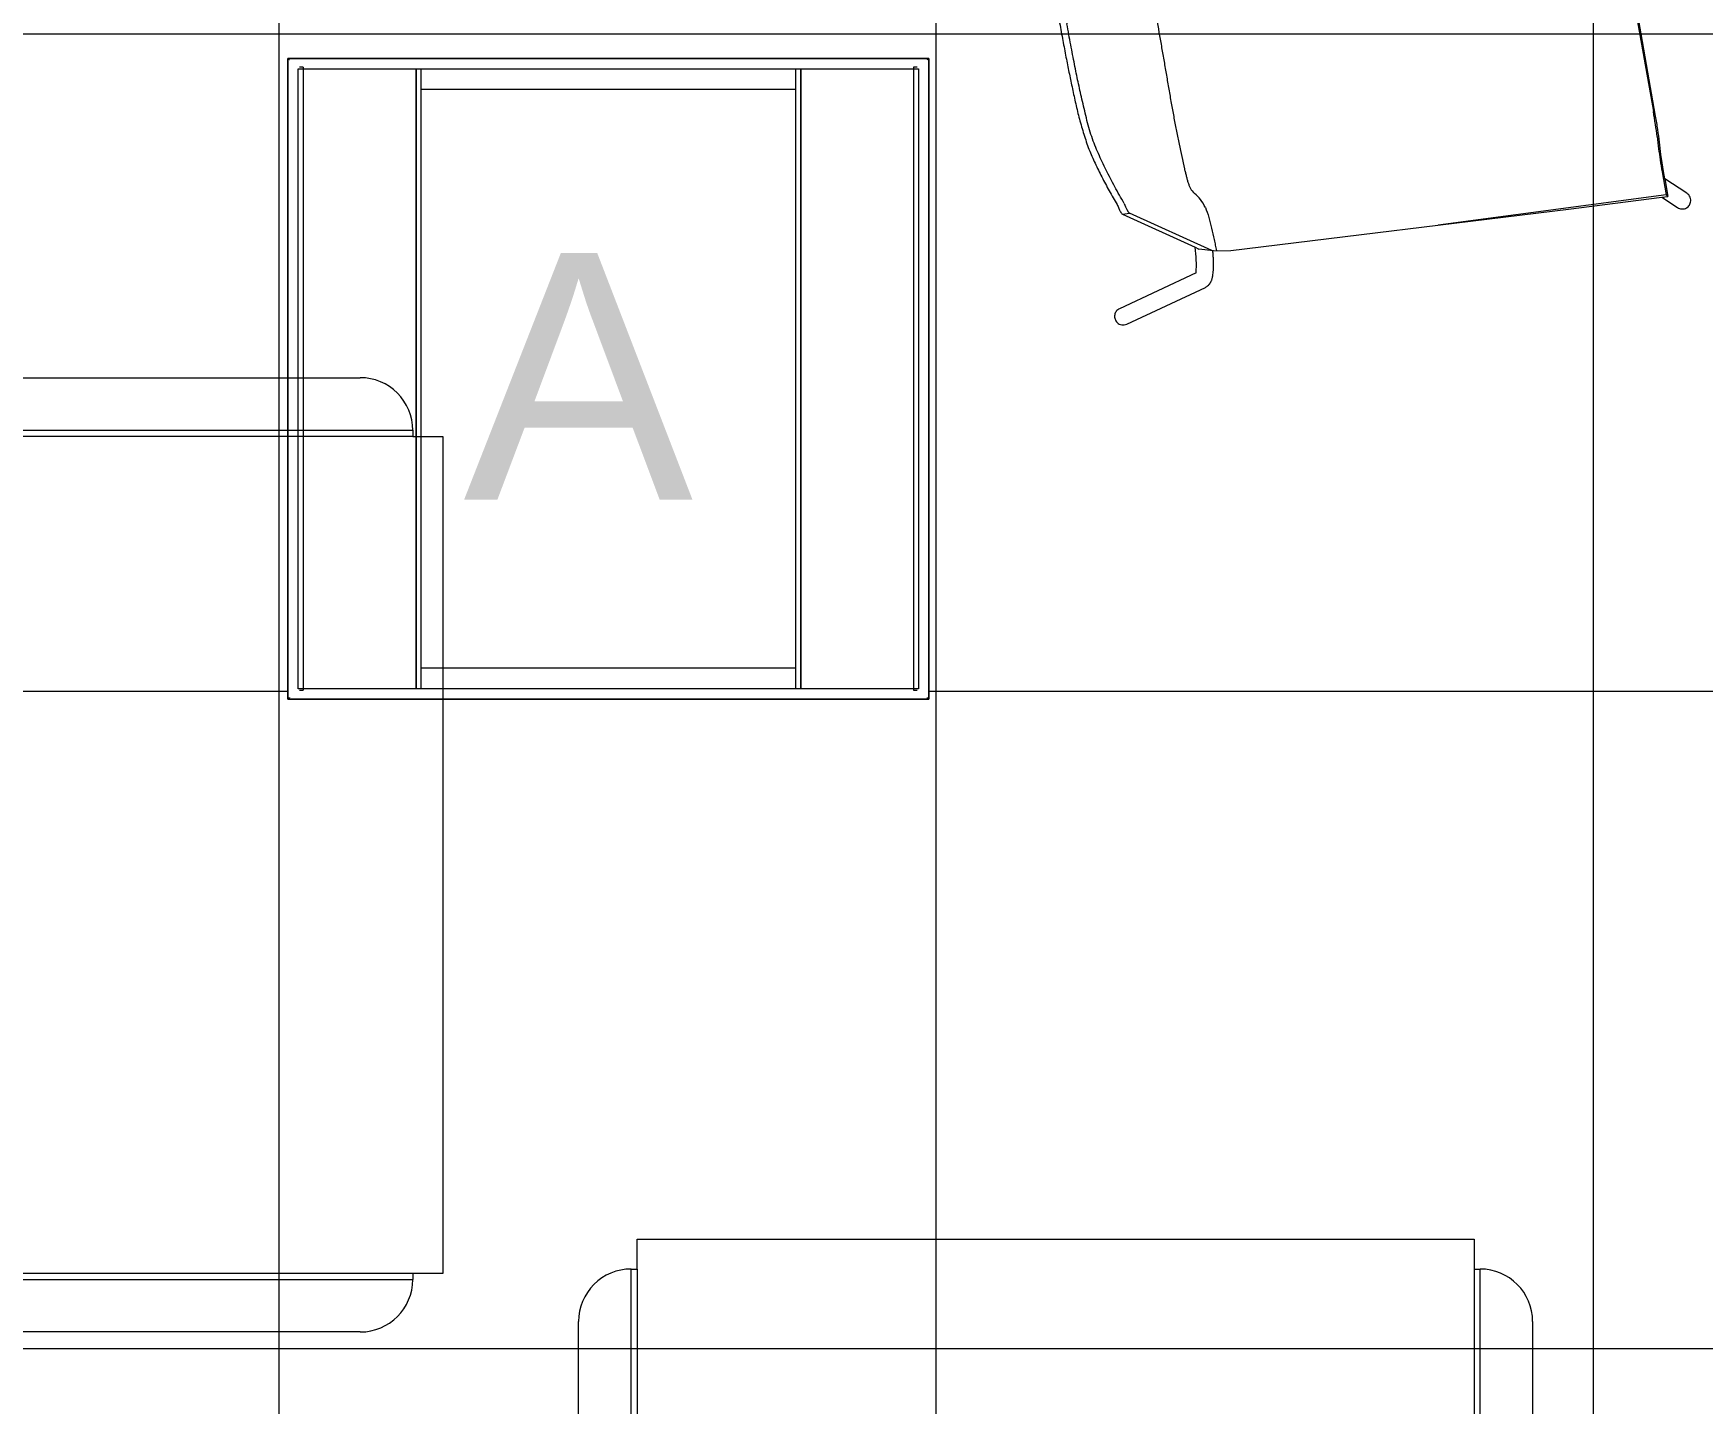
# Model space of a CAD drawing. Header units: inches. Extents: x -1206 to 1060, y -822 to 854.
# Drawn here: x -756.8 to -695.9, y -720.2 to -670.2 of the extents above; entities that cross this region are included whole.
import ezdxf

# ---------------------------------------------------------------- set-up
doc = ezdxf.new("R2010")
doc.units = ezdxf.units.IN
doc.header["$MEASUREMENT"] = 0
for name, color, linetype, lineweight in [('X1$0$A-CLNG', 13, 'Continuous', 13), ('X1$0$A-CLNG-PATT', 13, 'Continuous', 13), ('X1$0$E-LITE-EQPM', 33, 'Continuous', 9), ('X1$0$E-LITE-EQPM-IDEN', 33, 'Continuous', 9), ('X1$0$I-FURN', 30, 'Continuous', 9)]:
    doc.layers.add(name, color=color, linetype=linetype, lineweight=lineweight)
doc.styles.add('X1$0$Arial', font='arial.ttf', dxfattribs={"height": 8.999999999999991})

# ---------------------------------------------------------------- blocks, each defined once
blk = doc.blocks.new('X1$0$Bernhardt_Design-Chair-Lounge-Atlantic - 6262-4902859-FIRST FLOOR RCP')
at = {"layer": 'X1$0$I-FURN'}
for p, q in [((-15.280805255043, 15.1860070977107), (15.28080525504448, 15.1860070977107)), ((-15.28080525504299, 14.09186427861867), (-15.280805255043, 15.1860070977107)), ((15.28080525504447, 15.1860070977107), (15.28080525504447, 14.09186427861867)), ((-15.50580817559434, 14.09186427861867), (-15.28080525504299, 14.09186427861867)), ((-15.50580817559534, -13.18600709770945), (-15.50580817559534, 14.09186427861875)), ((-15.28080525504299, 14.09186427861867), (-15.28080525504295, -12.98601768717453)), ((15.28080525504447, 14.09186427861867), (15.50580817559589, 14.09186427861867)), ((15.28080525504447, 14.09186427861867), (15.28080525504443, -12.98601768717453)), ((15.50580817559682, -13.18600709770945), (15.50580817559682, 14.09186427861875)), ((-17.42135212556916, -13.18600709770945), (-17.4213521255692, 12.17632032864503)), ((17.42135212556948, 12.17632032864502), (17.42135212556952, -13.18600709770936)), ((-15.28080525504296, -7.547418601862899), (6.368239269249897e-13, -7.547418601862849)), ((-15.15215600265361, -12.83909348717498), (-15.15215600265362, -7.547418601862899)), ((15.28080525504444, -7.547418601862899), (8.419931418757186e-13, -7.547418601862849)), ((15.15215600265509, -12.83909348717498), (15.1521560026551, -7.547418601862899)), ((-15.42135212556901, -13.27046314773571), (-14.98418781620218, -13.2704631477357)), ((5.861977513853915e-13, -12.83909348717493), (-15.15215600265361, -12.83909348717498)), ((-15.15215600265359, -13.08603713682317), (5.861977570020826e-13, -13.08603713682312)), ((8.934519846837857e-13, -12.83909348717493), (15.15215600265509, -12.83909348717498)), ((15.15215600265507, -13.08603713682317), (8.926193117986258e-13, -13.08603713682312)), ((15.42135212557049, -13.27046314773571), (14.98418781620366, -13.2704631477357)), ((6.356191615264634e-13, -13.8157629477809), (-12.92203616594135, -13.81576294778094)), ((8.440305745427137e-13, -13.8157629477809), (12.92203616594283, -13.81576294778094)), ((15.42135212556953, -15.18600709770935), (-15.42135212556916, -15.18600709770945))]:
    blk.add_line(p, q, dxfattribs=at)
for centre, radius, start, end in [((-15.50580817559434, 12.17632032864503), 1.91554394997371, 90.00000000000061, 180.0000000000011), ((15.50580817559588, 12.17632032864503), 1.915543949973713, 9.73249732527836e-13, 90.00000000000094), ((-15.42135212556916, -13.18600709770944), 2.000000000000006, 180.0000000000005, 270.0000000000002), ((-15.42135212556901, -13.18600709770945), 0.08445605002627765, 179.999999998713, 269.9999999999779), ((15.42135212556952, -13.18600709770935), 2.000000000000003, 270.0000000000001, 1.272221872585407e-13), ((15.42135212557049, -13.18600709770945), 0.08445605002627765, 269.9999999999984, 0)]:
    blk.add_arc(centre, radius, start, end, dxfattribs=at)
for points, knots in [([(-15.15215600265361, -12.83909348717494), (-15.16338046811462, -12.8423083131977), (-15.18021564875625, -12.84907155110299), (-15.20151860551932, -12.86199341072145), (-15.21412920274514, -12.87150705681108), (-15.2236660713777, -12.87984862251579), (-15.23279482482071, -12.88870390173101), (-15.24125189485439, -12.89819613233263), (-15.24892885941723, -12.90819631929746), (-15.25605349870087, -12.91854006090219), (-15.263865360436, -12.93195083852548), (-15.27132763941054, -12.94856119872811), (-15.27856076578148, -12.9710469648429), (-15.28225765995434, -12.99901271436917), (-15.27856076583016, -13.02491905794739), (-15.27132763932294, -13.04333258992826), (-15.26386536077186, -13.05577581678531), (-15.25605349771044, -13.0648105945332), (-15.24892886113285, -13.07113367024315), (-15.24125188555115, -13.07687158871629), (-15.2306806324636, -13.08279792045753), (-15.21898953127061, -13.08701830251877), (-15.20908507464302, -13.08934589999056), (-15.19885567261639, -13.09090668511643), (-15.18021569623689, -13.09176070624755), (-15.16338046811461, -13.08925196284594), (-15.15215600265359, -13.08603713682318)], [0, 0, 0, 0, 0.08333333333333333, 0.125, 0.1666666666666667, 0.1875, 0.2083333333333333, 0.25, 0.2708333333333333, 0.2916666666666666, 0.3333333333333333, 0.375, 0.4166666666666667, 0.5, 0.5833333333333333, 0.625, 0.6666666666666666, 0.7083333333333333, 0.7291666666666666, 0.75, 0.7916666666666667, 0.8333333333333334, 0.8541666666666667, 0.875, 0.9166666666666666, 1, 1, 1, 1]), ([(-12.92203616594134, -13.81576294778094), (-13.41743908708157, -13.81576294778095), (-14.14432791604965, -13.72651222209087), (-14.90845176602691, -13.38698680566901), (-15.15215600265359, -13.08603713682317)], [0, 0, 0, 0, 0.05733083590173005, 0.1116574202506694, 0.1116574202506694, 0.1116574202506694, 0.1116574202506694]), ([(12.92203616594282, -13.81576294778094), (13.41743908708305, -13.81576294778095), (14.14432791605113, -13.72651222209087), (14.90845176602839, -13.38698680566901), (15.15215600265507, -13.08603713682317)], [0, 0, 0, 0, 0.05733083590173005, 0.1116574202506694, 0.1116574202506694, 0.1116574202506694, 0.1116574202506694]), ([(15.15215600265509, -12.83909348717494), (15.1633804681161, -12.8423083131977), (15.18021564875773, -12.84907155110299), (15.2015186055208, -12.86199341072145), (15.21412920274662, -12.87150705681108), (15.22366607137917, -12.87984862251579), (15.23279482482219, -12.88870390173101), (15.24125189485587, -12.89819613233263), (15.24892885941871, -12.90819631929746), (15.25605349870235, -12.91854006090219), (15.26386536043746, -12.93195083852548), (15.27132763941202, -12.94856119872811), (15.27856076578296, -12.9710469648429), (15.28225765995582, -12.99901271436917), (15.27856076583164, -13.02491905794739), (15.27132763932441, -13.04333258992826), (15.26386536077334, -13.05577581678531), (15.25605349771193, -13.0648105945332), (15.24892886113433, -13.07113367024315), (15.24125188555263, -13.07687158871629), (15.23068063246508, -13.08279792045753), (15.21898953127208, -13.08701830251877), (15.2090850746445, -13.08934589999056), (15.19885567261787, -13.09090668511643), (15.18021569623837, -13.09176070624755), (15.16338046811608, -13.08925196284594), (15.15215600265507, -13.08603713682318)], [0, 0, 0, 0, 0.08333333333333333, 0.125, 0.1666666666666667, 0.1875, 0.2083333333333333, 0.25, 0.2708333333333333, 0.2916666666666666, 0.3333333333333333, 0.375, 0.4166666666666667, 0.5, 0.5833333333333333, 0.625, 0.6666666666666666, 0.7083333333333333, 0.7291666666666666, 0.75, 0.7916666666666667, 0.8333333333333334, 0.8541666666666667, 0.875, 0.9166666666666666, 1, 1, 1, 1])]:
    blk.add_open_spline(points, degree=3, knots=knots, dxfattribs=at)
blk = doc.blocks.new('X1$0$Bernhardt_Design-Chair-Guest-Audio - 1121B-4836248-FIRST FLOOR RCP')
at = {"layer": 'X1$0$I-FURN'}
for p, q in [((-9.771728874634656, 7.516640329089453), (-10.57319987437184, 10.50015227262806)), ((10.57319987437332, 10.50015227262806), (9.771728874636135, 7.516640329089453)), ((-11.1768001437154, 10.33800507145459), (-10.35181270591935, 7.26695212663072)), ((-7.19687501988119, 9.794375917422533), (-8.846120926576582, 7.389168641229447)), ((-7.196734382774727, 9.79458101806301), (-7.196734382774727, 9.536730126908374)), ((7.196734382776207, 9.79458101806301), (7.196734382776207, 9.536730126908374)), ((8.846120926578061, 7.389168641229447), (7.19687501988267, 9.794375917422533)), ((10.35181270592083, 7.26695212663072), (11.17680014371688, 10.33800507145459)), ((-9.06821658738189, 6.813235086160701), (-7.196921238893203, 9.536458202488923)), ((9.06821658738337, 6.813235086160702), (7.196734382776206, 9.536730126908376)), ((-8.846120926576582, 7.389168641229447), (-8.931617487348626, 7.264483202130529)), ((8.84612092657806, 7.389168641229447), (8.931617487350104, 7.264483202130533)), ((-9.083682669425016, 6.777785815707009), (-9.182837844808997, 6.127528196540442)), ((-9.08848893430557, 6.746266428582651), (-8.931617487348625, 7.26448320213053)), ((9.08848893430705, 6.746266428582651), (8.931617487350104, 7.26448320213053)), ((9.182837844810518, 6.127528196540156), (9.083682669426494, 6.777785815707009)), ((-9.182837844808978, 6.127528196540648), (-9.840810003323094, -6.27575062418514)), ((9.8408100033246, -6.275750624185672), (9.182837844810463, 6.127528196540565)), ((-9.948244985072037, -9.88445712778685), (-9.586887091123124, -1.489109368574413)), ((9.948244985073517, -9.884457127786856), (9.586887091124604, -1.489109368574413)), ((-9.840810003322757, -6.275750624177951), (-10.00086253572891, -9.709281981184134)), ((10.00086253573038, -9.709281981184134), (9.840810003324242, -6.275750624178057)), ((-10.00086253572891, -9.709281981184134), (-10.47590212642778, -10.21202129651426)), ((-10.00086253572891, -9.709281981184134), (-10.01152500881632, -9.938018978584337)), ((10.47590212642926, -10.21202129651426), (10.00086253573038, -9.709281981184134)), ((10.00086253573039, -9.709281981184134), (10.0115250088178, -9.938018978584342)), ((-10.02162277186332, -10.64127095349314), (-9.357118285876405, -9.938018978584344)), ((-9.948244985072037, -9.88445712778685), (-10.01152500881632, -9.938018978584337)), ((-9.357118285876405, -9.938018978584344), (-10.01152500881633, -9.938018978584342)), ((-9.091435804153965, -9.884457127786856), (-9.948244985072037, -9.884457127786856)), ((-9.357118285876405, -9.938018978584344), (-9.09143580415366, -9.938018978584344)), ((-8.46110776328373, -9.954027932504085), (-8.015491857865467, -9.977451765867192)), ((-7.796306284471422, -9.929018282739403), (-8.241922189889495, -9.905594449376304)), ((-7.051700091700608, -10.00533243699168), (1.734612453674344e-12, -10.00533243699169)), ((-0.004118075037415013, -9.95215046800227), (-6.86661865942062, -9.952150468002245)), ((-0.004118075037415013, -9.95215046800227), (6.8666186594221, -9.952150468002245)), ((-2.544631172440858e-13, -10.00533243699169), (7.051700091702088, -10.00533243699168)), ((7.796306284472903, -9.929018282739403), (8.241922189890976, -9.905594449376304)), ((8.015491857866946, -9.977451765867192), (8.46110776328521, -9.954027932504085)), ((9.091435804155445, -9.884457127786856), (9.948244985073517, -9.884457127786856)), ((9.091435804155138, -9.938018978584344), (9.357118285877883, -9.938018978584344)), ((9.357118285877883, -9.938018978584344), (10.0216227718648, -10.64127095349314)), ((9.357118285877885, -9.938018978584344), (10.0115250088178, -9.938018978584342)), ((9.948244985073517, -9.88445712778685), (10.0115250088178, -9.938018978584337))]:
    blk.add_line(p, q, dxfattribs=at)
for centre, radius, start, end in [((-8.760097860624683, 11.43809271671039), 4.049837791428794, 255.5345922723659, 268.7828822833881), ((8.760097860626173, 11.43809271671031), 4.049837791428715, 271.2171177166114, 284.4654077276338)]:
    blk.add_arc(centre, radius, start, end, dxfattribs=at)
for centre, major_axis, ratio, start_param, end_param in [((-6.800601058466507, 9.579054998989381), (0.408274810320332, 0.06722025215537439), 0.1974125016891906, 1.582727852874943, 2.864387827158383), ((6.800601058467986, 9.579054998989381), (-0.4082748103203341, 0.06722025215537357), 0.1974125016891889, 3.41879748002121, 4.700457454304624), ((-8.075026985146843, 7.728211561249464), (-1.454377224660219, 0.1216097383930978), 0.7005461104679898, 2.05020359613788, 2.563630753197485), ((-6.763271836972161, 6.199835536543534), (0.4013467039080229, 0.9955039945928165), 0.5962304545609741, 0.5046000830235812, 0.7914223301415125), ((6.243253193278446, 6.193653517095686), (0.5854827340672416, 0.9305291073742473), 0.7666510351485872, 6.180605514421091, 6.454058990424652), ((-9.091435804153662, -10.09331165478388), (1.937886698261862, 0), 0.1077743746238468, 1.117010721276476, 1.570796326795053), ((-6.8666186594203, -9.72358500898584), (-2.12077740941792, 2.955303255356184e-15), 0.1077743746238466, 1.117010721276276, 1.570796326794748), ((6.86661865942178, -9.72358500898584), (2.120777409417922, 0), 0.1077743746238465, 4.712388980384835, 5.166174585903308), ((9.091435804155141, -10.09331165478388), (1.937886698261863, 0), 0.1077743746238468, 1.57079632679474, 2.024581932313303)]:
    blk.add_ellipse(centre, major_axis=major_axis, ratio=ratio, start_param=start_param, end_param=end_param, dxfattribs=at)
for points, knots in [([(-10.57319987437184, 10.50015227262806), (-10.58640676144933, 10.54863744839119), (-10.62307529409741, 10.61410803614002), (-10.70008660823563, 10.67831499158269), (-10.79045166691459, 10.72223551517546), (-10.91912981737341, 10.7343658470462), (-11.04542219383793, 10.68371112071163), (-11.12735700394656, 10.60461294633892), (-11.17297835564171, 10.52189946817242), (-11.19149869420314, 10.42938351957011), (-11.18484208698347, 10.36836535360876), (-11.17680014371539, 10.33800507145459)], [0, 0, 0, 0, 0.1538461538461539, 0.2307692307692308, 0.3076923076923077, 0.4615384615384616, 0.6153846153846154, 0.7115384615384616, 0.8076923076923077, 0.9038461538461539, 1, 1, 1, 1]), ([(-6.818741458010373, 9.658845792519655), (-6.5991781508979, 9.74243824001492), (-6.27054067341636, 9.859802324446582), (-5.834389243985779, 10.0006018418161), (-5.507057793844279, 10.09763202540734), (-5.184443725664786, 10.18899871522752), (-4.759051009558402, 10.30232720849953), (-4.328536726320512, 10.39596406520505), (-3.865032200560504, 10.45279815860578), (-3.506089439408948, 10.48015411212283), (-3.147392047382675, 10.49913513043714), (-2.797752410472188, 10.51771803353733), (-2.470593333005941, 10.53578817056885), (-2.155034307459479, 10.54811453481988), (-1.83719704578786, 10.55777904051467), (-1.50030637755138, 10.56600638789439), (-1.14217244240983, 10.57313721219656), (-0.6519003598275505, 10.57958248122467), (-0.2654636801568854, 10.58142125524422), (7.346771506585268e-13, 10.58126589991822)], [0, 0, 0, 0, 0.1, 0.15, 0.2, 0.25, 0.3, 0.4, 0.45, 0.5, 0.55, 0.6, 0.6499999999999999, 0.7, 0.75, 0.8, 0.8500000000000001, 0.9, 1, 1, 1, 1]), ([(7.474021401776553e-13, 10.83719348149043), (-0.2230707639204513, 10.83711795541118), (-0.5480613176347033, 10.83571507461962), (-0.9612139571492377, 10.83131041919099), (-1.262868216271668, 10.8266497824886), (-1.548816939392211, 10.82099228576589), (-1.820547016972097, 10.81422064448743), (-2.088479716861614, 10.80603245014118), (-2.362684162439086, 10.79528705205215), (-2.645703677581683, 10.7843818921737), (-2.929740625412837, 10.77313895846816), (-3.215631264340081, 10.75821251954755), (-3.500685662002502, 10.73579877971361), (-3.7876847538289, 10.70709391985963), (-4.173471419840817, 10.66327348343723), (-4.651220346085214, 10.59050095585076), (-5.189742515677024, 10.45943940229528), (-5.72407923737642, 10.30111430596258), (-6.27078217741587, 10.12373158062375), (-6.635358685355739, 9.988665101389772), (-6.8183519316635, 9.917271216437758)], [0, 0, 0, 0, 0.08333333333333333, 0.125, 0.1666666666666667, 0.2083333333333333, 0.25, 0.2916666666666666, 0.3333333333333333, 0.375, 0.4166666666666666, 0.4583333333333333, 0.5, 0.5416666666666666, 0.5833333333333333, 0.6666666666666666, 0.75, 0.8333333333333334, 0.9166666666666667, 1, 1, 1, 1]), ([(6.818351931664979, 9.917271216437758), (6.635358685357222, 9.98866510138977), (6.270782177417352, 10.12373158062375), (5.7240792373779, 10.30111430596258), (5.189742515678508, 10.45943940229528), (4.651220346086697, 10.59050095585076), (4.173471419842288, 10.66327348343723), (3.787684753830383, 10.70709391985963), (3.500685662003982, 10.73579877971361), (3.215631264341557, 10.75821251954754), (2.929740625414317, 10.77313895846815), (2.645703677583162, 10.78438189217371), (2.362684162440566, 10.79528705205215), (2.088479716863096, 10.80603245014118), (1.820547016973575, 10.81422064448743), (1.548816939393691, 10.82099228576588), (1.262868216273148, 10.8266497824886), (0.9612139571507158, 10.83131041919099), (0.5480613176361847, 10.83571507461961), (0.2230707639219309, 10.83711795541117), (7.326921204763068e-13, 10.83719348149043)], [0, 0, 0, 0, 0.08333333333333333, 0.1666666666666667, 0.25, 0.3333333333333333, 0.4166666666666666, 0.4583333333333333, 0.5, 0.5416666666666666, 0.5833333333333333, 0.625, 0.6666666666666666, 0.7083333333333333, 0.75, 0.7916666666666666, 0.8333333333333333, 0.875, 0.9166666666666666, 1, 1, 1, 1]), ([(6.818741458011853, 9.658845792519655), (6.59917815089938, 9.74243824001492), (6.270540673417842, 9.859802324446582), (5.834389243987259, 10.0006018418161), (5.507057793845759, 10.09763202540734), (5.184443725666264, 10.18899871522752), (4.759051009559882, 10.30232720849953), (4.328536726321994, 10.39596406520505), (3.865032200561983, 10.45279815860578), (3.506089439410427, 10.48015411212283), (3.147392047384153, 10.49913513043714), (2.797752410473667, 10.51771803353733), (2.470593333007419, 10.53578817056885), (2.15503430746096, 10.54811453481988), (1.837197045789339, 10.55777904051467), (1.50030637755286, 10.56600638789439), (1.14217244241131, 10.57313721219656), (0.6519003598290302, 10.57958248122467), (0.2654636801583648, 10.58142125524422), (7.448893186838035e-13, 10.58126589991822)], [0, 0, 0, 0, 0.1, 0.15, 0.2, 0.25, 0.3, 0.4, 0.45, 0.5, 0.55, 0.6, 0.6499999999999999, 0.7, 0.75, 0.8, 0.8500000000000001, 0.9, 1, 1, 1, 1]), ([(11.17680014371687, 10.33800507145459), (11.1896672529458, 10.38658152290126), (11.19074244966694, 10.46161367000336), (11.15627233852048, 10.55576826134155), (11.10008044326881, 10.63905887984532), (10.99480269075607, 10.71403758470651), (10.86012764035565, 10.733487429249), (10.74958586798008, 10.70609489638501), (10.6686576221263, 10.65737686867532), (10.60627015685432, 10.58659545965323), (10.58145417879675, 10.53045550748002), (10.57319987437332, 10.50015227262806)], [0, 0, 0, 0, 0.1538461538461539, 0.2307692307692308, 0.3076923076923077, 0.4615384615384616, 0.6153846153846154, 0.7115384615384616, 0.8076923076923077, 0.9038461538461539, 1, 1, 1, 1]), ([(-6.818351931663496, 9.91727121643776), (-6.868647174164142, 9.908330678834693), (-6.966519680804829, 9.887468094758697), (-7.114262493276255, 9.843516497867114), (-7.178255413383568, 9.81150442491221), (-7.196875019881188, 9.794375917422531)], [0, 0, 0, 0, 0.2857142857142857, 0.5714285714285714, 1, 1, 1, 1]), ([(7.196875019882667, 9.794375917422531), (7.19066848438346, 9.800085419919089), (7.174185048970313, 9.811810215426899), (7.136716136203196, 9.83060137011059), (7.088101462998237, 9.849736716582548), (7.010553007328644, 9.874928022378272), (6.917308286221355, 9.898410210012818), (6.843499552915339, 9.912800947636217), (6.818351931665018, 9.917271216437753)], [0, 0, 0, 0, 0.1428571428571428, 0.2857142857142857, 0.4285714285714285, 0.5714285714285714, 0.8571428571428571, 1, 1, 1, 1]), ([(7.428142947592538e-13, 7.322872221573295), (-0.3374896928977791, 7.32384467959979), (-0.8442179898831957, 7.325124999599643), (-1.521666895020912, 7.326747124961511), (-2.029011840688996, 7.327377702780248), (-2.542204337560336, 7.329596393264431), (-3.059920645467606, 7.332966429453953), (-3.573071081928517, 7.334488678222718), (-4.072565964460781, 7.331164006444613), (-4.557081552897069, 7.322555647159566), (-5.191915657868769, 7.306931756594341), (-5.652985240390588, 7.289734202386605), (-5.953947961718244, 7.275924361047027)], [0, 0, 0, 0, 0.1666666666666667, 0.25, 0.3333333333333333, 0.4166666666666666, 0.5, 0.5833333333333333, 0.6666666666666666, 0.75, 0.8333333333333333, 1, 1, 1, 1]), ([(5.953947961719093, 7.275924361047091), (5.652985240391473, 7.289734202386652), (5.19191565786969, 7.306931756594376), (4.557081552898059, 7.322555647159566), (4.07256596446182, 7.331164006444628), (3.573071081929614, 7.334488678222701), (3.059920645468759, 7.33296642945395), (2.54220433756155, 7.329596393264426), (2.029011840690266, 7.327377702780248), (1.521666895022237, 7.326747124961511), (0.8442179898845938, 7.325124999599641), (0.3374896928992296, 7.32384467959979), (7.426910547333759e-13, 7.322872221573296)], [0, 0, 0, 0, 0.1666666666666667, 0.25, 0.3333333333333333, 0.4166666666666666, 0.5, 0.5833333333333333, 0.6666666666666666, 0.75, 0.8333333333333333, 1, 1, 1, 1]), ([(-10.35181270591935, 7.266952126630721), (-10.34341752276753, 7.245986584104772), (-10.33121929005449, 7.217491742864097), (-10.31575012503491, 7.185505985314459), (-10.30640310536604, 7.167850590209331), (-10.29914245965234, 7.155529372175732), (-10.29204430679195, 7.144705874527692), (-10.28343471436331, 7.133295997009869), (-10.27510686945688, 7.123567871989421), (-10.26857197770492, 7.116104686415269), (-10.26371833866816, 7.11039784782518), (-10.25892374255052, 7.104777757722728), (-10.25263654828376, 7.097842728231614), (-10.24495292796344, 7.089871239856498), (-10.23600973998916, 7.081175274972452), (-10.22727939830504, 7.072843118385208), (-10.21890131205043, 7.06500801883111), (-10.20822648190483, 7.055614219699595), (-10.19497446495246, 7.044693962424274), (-10.17925300089765, 7.032612876084211), (-10.15773037220335, 7.017647425027158), (-10.12819796419975, 6.999443860027327), (-10.0867631381077, 6.978321790596378), (-10.0388891459706, 6.957441240734731), (-9.988183854808808, 6.937704595578659), (-9.92126618816636, 6.913927876028938), (-9.839813494612583, 6.888923905080863), (-9.739160712630234, 6.863788354301279), (-9.636083063246955, 6.842735975291133), (-9.536334652677882, 6.826084360339816), (-9.44007671306459, 6.812913163510974), (-9.342294249875525, 6.800287942966933), (-9.259358191507712, 6.790419497367609), (-9.171337647826855, 6.781961698631671), (-9.113046107384132, 6.778845294065699), (-9.083682669425015, 6.777785815707009)], [0, 0, 0, 0, 0.02083333333333333, 0.03125, 0.04166666666666666, 0.046875, 0.05208333333333333, 0.0625, 0.07291666666666666, 0.078125, 0.08333333333333333, 0.08854166666666666, 0.09375, 0.1041666666666667, 0.1145833333333333, 0.125, 0.1354166666666667, 0.1458333333333333, 0.1666666666666667, 0.1875, 0.2083333333333333, 0.25, 0.2916666666666666, 0.3333333333333333, 0.375, 0.4166666666666667, 0.5, 0.5833333333333333, 0.6666666666666666, 0.75, 0.8333333333333333, 0.875, 0.9166666666666666, 0.9583333333333333, 1, 1, 1, 1]), ([(-7.479779891641017, 6.768117802831252), (-7.596351516530693, 6.738406023929809), (-7.850107394330581, 6.700662633241043), (-8.26492610913382, 6.674491170860123), (-8.621662571379238, 6.65859139383429), (-8.89717002366366, 6.648435681793009), (-9.034088662824775, 6.643006009238535), (-9.104752938222976, 6.639607422388632)], [-1, -1, -1, -1, -0.75, -0.5, -0.25, -0.125, 0, 0, 0, 0]), ([(-5.953947961718252, 7.275924361047032), (-5.998778055724961, 7.272259227583556), (-6.067579806297279, 7.266908601435961), (-6.159643326704471, 7.259804987317581), (-6.228789742534667, 7.254295679423618), (-6.294922014414396, 7.248945643833451), (-6.358187950504283, 7.243632798862249), (-6.420818944409885, 7.237687359756078), (-6.484037141989486, 7.230336632660789), (-6.545648704609914, 7.221349137359119), (-6.621234562209678, 7.207785330330138), (-6.669961081229007, 7.195782017735797), (-6.698901866097666, 7.186956766388696)], [-1, -1, -1, -1, -0.8333333333333333, -0.75, -0.6666666666666666, -0.5833333333333333, -0.5, -0.4166666666666666, -0.3333333333333333, -0.25, -0.1666666666666667, 0, 0, 0, 0]), ([(6.698901866098489, 7.186956766388977), (6.67689011921756, 7.193854318726801), (6.641118822014425, 7.20332367751642), (6.587767396003732, 7.214330671054444), (6.545099860319011, 7.221786717707904), (6.500951366232381, 7.22816508271424), (6.455980695429473, 7.233548855879365), (6.417487176414375, 7.237585088397759), (6.385873334083718, 7.240692676138313), (6.35339531373967, 7.243817245156108), (6.312211025185334, 7.247535295218881), (6.246457051218072, 7.252959610361632), (6.128850719436828, 7.262081483263368), (6.022889467863568, 7.2702400064153), (5.953947961719092, 7.275924361047085)], [-1, -1, -1, -1, -0.875, -0.8125, -0.75, -0.6875, -0.625, -0.5625, -0.53125, -0.5, -0.4375, -0.375, -0.25, 0, 0, 0, 0]), ([(9.10469094431422, 6.640013977188434), (9.034103034855343, 6.64339163845367), (8.897343047233548, 6.648779174500459), (8.622174369505341, 6.658847825282867), (8.26584497841868, 6.674643048330256), (7.851476871275099, 6.700685897786693), (7.59799209408237, 6.738325857496577), (7.481547064485587, 6.767978046633673)], [-1, -1, -1, -1, -0.875, -0.75, -0.5, -0.25, 0, 0, 0, 0]), ([(9.083682669426494, 6.777785815707007), (9.113046107385612, 6.7788452940657), (9.171337152080982, 6.781961504046518), (9.259359926624946, 6.790420178415653), (9.34228780516135, 6.800285413359902), (9.415655141015689, 6.809766295755042), (9.478490158639511, 6.818146422329238), (9.534425609814612, 6.826203838255751), (9.586054201211372, 6.834390565443366), (9.636520668990679, 6.843289366983925), (9.687690741130735, 6.853268582426556), (9.755887642004296, 6.867971601783665), (9.839906037281043, 6.88894591575705), (9.937263305893453, 6.918852242826051), (10.02278732099522, 6.950445556998167), (10.08678194943383, 6.978323223395082), (10.12477222532519, 6.997702631588632), (10.15481464151183, 7.015757041067139), (10.17933299399418, 7.032450113571077), (10.19901456603264, 7.047888984929422), (10.21285317749105, 7.059634410566511), (10.22098351774915, 7.066937949163116), (10.22730460251057, 7.072878871540148), (10.23382671747718, 7.079102332020697), (10.24046506600109, 7.085481226117647), (10.24725334467579, 7.092242817606415), (10.25419272495766, 7.099506558954215), (10.26129598561037, 7.107468779598604), (10.27098400653718, 7.119011890005631), (10.28336250315249, 7.132845764661676), (10.29508167333164, 7.148835874666603), (10.30322203070569, 7.162403465295119), (10.3087420112457, 7.172318737775923), (10.3242193250801, 7.201741054433233), (10.33921993119311, 7.23550381284178), (10.35181270592083, 7.266952126630721)], [0, 0, 0, 0, 0.04166666666666666, 0.08333333333333333, 0.125, 0.1666666666666667, 0.2083333333333333, 0.25, 0.2916666666666667, 0.3333333333333333, 0.375, 0.4166666666666667, 0.5, 0.5833333333333334, 0.6666666666666667, 0.7083333333333334, 0.75, 0.78125, 0.8125, 0.84375, 0.859375, 0.8671875, 0.875, 0.8828125, 0.890625, 0.8984375, 0.90625, 0.9140625, 0.921875, 0.9375, 0.953125, 0.95703125, 0.9609375, 0.96875, 1, 1, 1, 1]), ([(-10.47590212642779, -10.21202129651426), (-10.51090110329462, -10.24931720906763), (-10.54835532240266, -10.31578655071624), (-10.56371538524311, -10.41607977301408), (-10.55460283522937, -10.51691419359157), (-10.49808830269817, -10.63346613658844), (-10.38859102089037, -10.71430785534345), (-10.27762127675194, -10.74196112682842), (-10.18243425634341, -10.73661999492114), (-10.09289028417477, -10.7028450246389), (-10.04365695885563, -10.6644298784407), (-10.02162277186333, -10.64127095349314)], [0, 0, 0, 0, 0.1538461538461539, 0.2307692307692308, 0.3076923076923077, 0.4615384615384616, 0.6153846153846154, 0.7115384615384616, 0.8076923076923077, 0.9038461538461539, 1, 1, 1, 1]), ([(10.02162277186481, -10.64127095349314), (10.05687747105248, -10.67832523340923), (10.12111981218915, -10.71948241399139), (10.22038260419726, -10.7404957452862), (10.32157119522003, -10.73710635186338), (10.4411356705959, -10.68728081592383), (10.52804670776963, -10.58253584071288), (10.56193796204458, -10.47330960567), (10.56199422169198, -10.37797286889369), (10.53334277520865, -10.28666040433535), (10.49777648697104, -10.23533124186011), (10.47590212642927, -10.21202129651426)], [0, 0, 0, 0, 0.1538461538461539, 0.2307692307692308, 0.3076923076923077, 0.4615384615384616, 0.6153846153846154, 0.7115384615384616, 0.8076923076923077, 0.9038461538461539, 1, 1, 1, 1])]:
    blk.add_open_spline(points, degree=3, knots=knots, dxfattribs=at)
for points in [[(7.481547064485587, 6.767978046633675), (7.424392612814614, 6.782825653574172), (7.309915755463079, 6.818665532394395), (7.148341651514665, 6.894311311934319), (7.007632141573909, 6.98736086611698), (6.933122978537548, 7.047292013772882), (6.898709462276848, 7.073327762310581)], [(-9.091435804153672, -9.938344315098764), (-8.980854391764598, -9.9383782474489), (-8.7652183058972, -9.94102611603326), (-8.560635697851303, -9.948833992385783), (-8.461107763283728, -9.954027932504083)], [(-8.015491857865445, -9.977451765867196), (-7.86314420356425, -9.985424888547142), (-7.550164588235578, -9.998044789747835), (-7.220616359454357, -10.00401200263013), (-7.051700091700608, -10.00533243699168)], [(7.051700091702069, -10.00533243699168), (7.220616359455821, -10.00401200263013), (7.550164588237044, -9.998044789747835), (7.863144203565716, -9.985424888547142), (8.015491857866913, -9.977451765867196)], [(8.461107763285218, -9.954027932504085), (8.560635697852788, -9.948833992385781), (8.765218305898683, -9.94102611603326), (8.980854391766073, -9.938378247448899), (9.091435804155143, -9.938344315098766)]]:
    blk.add_open_spline(points, degree=3, dxfattribs=at)
blk = doc.blocks.new('X1$0$L-Recessed-Axis-Duo - 2 x 2-V17-FIRST FLOOR RCP')
at = {"layer": 'X1$0$E-LITE-EQPM'}
for p, q in [((-11.70125000000018, 11.70124999999967), (-11.70125000000001, -11.70125000000036)), ((11.70125000000001, 11.70124999999984), (-11.70125000000018, 11.70124999999967)), ((11.7012500000001, -11.70125000000036), (11.70125000000001, 11.70124999999984)), ((-11.37499999999974, 11.26001541712435), (-11.37499999999974, 11.2743613211372)), ((-11.37499999999974, 11.13871248810012), (-11.37499999999974, 11.26001541712435)), ((-11.37499999999974, 11.13871248810012), (11.37500000000194, 11.13871248810012)), ((11.3212503404509, 11.32125034045032), (-11.3212503404504, 11.32125034045032)), ((-11.3212503404504, 11.32125034045033), (-11.3212503404504, -11.32125034045099)), ((11.3212503404509, -11.32125034045099), (11.3212503404509, 11.32125034045032)), ((11.37500000000193, 11.27436132113728), (11.37500000000193, 11.26001541712435)), ((11.37500000000194, 11.26001541712435), (11.37500000000194, 11.13871248810012)), ((-11.32125034045037, 7.025524577924827), (11.32125034045096, 7.025524577924827)), ((-11.32125034045037, 7.015847702113612), (11.32125034045096, 7.015847702113612)), ((-11.32125034045072, 6.852663287769302), (11.32125034045063, 6.852663287769302)), ((-10.57125025785035, 6.863553461615158), (-10.57125025785035, -6.863553461615171)), ((10.57125025785085, -6.863215716455894), (10.57125025785085, 6.863215716456192)), ((11.32125034045063, -6.852663287769132), (-11.32125034045072, -6.852663287768961)), ((-11.32125034045045, -7.015847702113351), (11.3212503404508, -7.015847702113351)), ((-11.32125034045045, -7.025524577924568), (11.3212503404508, -7.025524577924568)), ((-11.37499999999974, -11.26001541712425), (-11.37499999999974, -11.13871248809951)), ((-11.37499999999974, -11.13871248809951), (11.37500000000194, -11.13871248809951)), ((-11.37499999999974, -11.27436132113721), (-11.37499999999974, -11.26001541712425)), ((-11.3212503404504, -11.32125034045098), (11.3212503404509, -11.32125034045099)), ((11.37500000000194, -11.13871248809951), (11.37500000000194, -11.26001541712425)), ((11.37500000000194, -11.26001541712425), (11.37500000000194, -11.27436132113729)), ((-11.70125000000001, -11.70125000000036), (11.7012500000001, -11.70125000000036))]:
    blk.add_line(p, q, dxfattribs=at)
for points, knots in [([(-11.64125001675037, 11.6412500167503), (-11.6464860030446, 11.64660277706004), (-11.65433927915147, 11.65431583323231), (-11.66427666576284, 11.66427681762273), (-11.67133580883706, 11.67133766628077), (-11.67788014913949, 11.67787256750432), (-11.68379774836782, 11.68380222611823), (-11.68898732805207, 11.68897699868511), (-11.69336016269634, 11.69336573628232), (-11.69684117998876, 11.69682921501138), (-11.70021528227305, 11.70022710545531), (-11.70124999999983, 11.70122677901994), (-11.70124999999982, 11.70124999999974)], [0, 0, 0, 0, 0.1666666666666667, 0.25, 0.3333333333333333, 0.4166666666666666, 0.5, 0.5833333333333333, 0.6666666666666666, 0.75, 0.8333333333333334, 1, 1, 1, 1]), ([(11.64125001675088, 11.6412500167503), (11.64660277706061, 11.64648600304452), (11.65431583323289, 11.6543392791514), (11.66427681762331, 11.66427666576276), (11.67133766628134, 11.67133580883699), (11.67787256750489, 11.67788014913941), (11.68380222611882, 11.68379774836774), (11.68897699868568, 11.68898732805199), (11.69336573628289, 11.69336016269627), (11.69682921501196, 11.69684117998867), (11.70022710545588, 11.70021528227298), (11.70122677902052, 11.70124999999974), (11.70125000000032, 11.70124999999974)], [0, 0, 0, 0, 0.1666666666666667, 0.25, 0.3333333333333333, 0.4166666666666666, 0.5, 0.5833333333333333, 0.6666666666666666, 0.75, 0.8333333333333334, 1, 1, 1, 1]), ([(-11.70124999999982, -11.7012500000004), (-11.70122677902002, -11.7012500000004), (-11.70022710545539, -11.70021528227363), (-11.69682921501146, -11.69684117998934), (-11.69336573628239, -11.69336016269694), (-11.68897699868518, -11.68898732805265), (-11.68380222611832, -11.6837977483684), (-11.67787256750439, -11.67788014914007), (-11.67133766628084, -11.67133580883765), (-11.66427681762281, -11.66427666576342), (-11.65431583323239, -11.65433927915206), (-11.64660277706012, -11.64648600304518), (-11.64125001675038, -11.64125001675096)], [-1, -1, -1, -1, -0.8333333333333333, -0.75, -0.6666666666666666, -0.5833333333333333, -0.5, -0.4166666666666666, -0.3333333333333333, -0.25, -0.1666666666666667, 0, 0, 0, 0]), ([(11.64125001675088, -11.64125001675096), (11.6464860030451, -11.6466027770607), (11.65433927915197, -11.65431583323297), (11.66427666576334, -11.6642768176234), (11.67133580883756, -11.67133766628143), (11.67788014913999, -11.67787256750498), (11.68379774836832, -11.6838022261189), (11.68898732805257, -11.68897699868577), (11.69336016269684, -11.69336573628298), (11.69684117998925, -11.69682921501204), (11.70021528227355, -11.70022710545597), (11.70125000000031, -11.7012267790206), (11.70125000000032, -11.7012500000004)], [0, 0, 0, 0, 0.1666666666666667, 0.25, 0.3333333333333333, 0.4166666666666666, 0.5, 0.5833333333333333, 0.6666666666666666, 0.75, 0.8333333333333334, 1, 1, 1, 1])]:
    blk.add_open_spline(points, degree=3, knots=knots, dxfattribs=at)
blk = doc.blocks.new('X1')
at = {"layer": 'X1$0$A-CLNG-PATT'}
h = blk.add_hatch(dxfattribs=at)
h.set_pattern_fill('FP1_25', color=256, style=0, pattern_type=2)
h.set_pattern_definition([(180, (-363.88, 1.811), (2.939152317953648e-15, 24), []), (90, (-363.88, 1.811), (24, -1.469576158976824e-15), [])])
h.paths.add_polyline_path([(-732.5886361878237, -747.1941201453415), (-618.9294770482086, -747.1941201453415), (-618.9294770482086, -720.1784225132483), (-601.8982920039781, -720.1784225132483), (-601.8982920039781, -580.4441201453424), (-618.9320315692586, -580.4441201453424), (-618.9320315692586, -555.8402997941718), (-768.9320315692587, -555.8402997941718), (-768.9320315692587, -581.1941201453427), (-795.9294770482113, -581.1941201453424), (-795.9294770482113, -720.1941201453425), (-768.9294770482086, -720.1941201453425), (-768.9294770482086, -747.1941201453415)], flags=0)
h.paths.add_polyline_path([(-727.2653236878238, -694.4678991162905), (-747.5423441951689, -694.4678991162874), (-747.5423441951689, -671.0655553662888), (-724.1400004451689, -671.0655553662905), (-724.1400004451714, -694.4678991162905)], flags=0)
h.paths.add_polyline_path([(-675.8806489231919, -694.1013099272525), (-675.8806489231939, -670.6989661772525), (-652.4783051731938, -670.6989661772504), (-652.4783051731919, -694.1013099272504), (-674.0321986878238, -694.1013099272504)], flags=0)
h.paths.add_polyline_path([(-652.7283051731938, -621.8795943882637), (-676.1306489231937, -621.879594388261), (-676.1306489231918, -598.4772506382614), (-652.7283051731916, -598.4772506382637), (-652.7283051731938, -616.1976674075045)], flags=0)
h.paths.add_polyline_path([(-747.5423441951687, -621.8795943882631), (-747.5423441951704, -598.4772506382627), (-724.1400004451698, -598.4772506382614), (-724.1400004451687, -621.879594388261), (-743.2352611878237, -621.879594388261)], flags=0)
h.paths.add_polyline_path([(-434.4831361878237, -4.076254345689846), (-281.8643590807005, -4.076254345689846), (-281.8643590807004, 25.923745654311), (-463.8957181878778, 25.923745654311), (-463.8957181878778, -4.076254345689846), (-452.6820315688586, -4.076254345689846)], flags=0)
at = {"layer": 'X1$0$A-CLNG'}
for p, q in [((-724.1400004451687, -671.0655553662897), (-747.5423441951687, -671.0655553662878)), ((-747.5423441951685, -671.0655553662878), (-747.5423441951705, -694.4678991162878)), ((-724.1400004451706, -694.4678991162897), (-724.1400004451687, -671.0655553662897)), ((-747.5423441951705, -694.4678991162876), (-724.1400004451705, -694.4678991162897))]:
    blk.add_line(p, q, dxfattribs=at)
at = {"layer": 'X1$0$E-LITE-EQPM', "extrusion": (0, 0, -1), "rotation": 270.0000000000048}
blk.add_blockref('X1$0$L-Recessed-Axis-Duo - 2 x 2-V17-FIRST FLOOR RCP', (735.8411723201699, -682.7667272412884), dxfattribs=at)
at = {"layer": 'X1$0$I-FURN'}
for name, p, rotation in [('X1$0$Bernhardt_Design-Chair-Guest-Audio - 1121B-4836248-FIRST FLOOR RCP', (-708.6718208273282, -667.9707188045644), 100.0000000000006), ('X1$0$Bernhardt_Design-Chair-Lounge-Atlantic - 6262-4902859-FIRST FLOOR RCP', (-757.0740614647725, -700.1487437095925), 270.0000000000008)]:
    blk.add_blockref(name, p, dxfattribs=dict(at, rotation=rotation))
blk.add_blockref('X1$0$Bernhardt_Design-Chair-Lounge-Atlantic - 6262-4902859-FIRST FLOOR RCP', (-719.5071441295461, -729.3644296109578), dxfattribs=at)
at = {"layer": 'X1$0$E-LITE-EQPM-IDEN', "insert": (-741.1305783053301, -678.1769649905538), "char_height": 8.999999999999991, "width": 10.30199999999999, "attachment_point": 1, "style": 'X1$0$Arial'}
blk.add_mtext('A', dxfattribs=at)

msp = doc.modelspace()

# ---------------------------------------------------------------- block references
at = {"color": 253}
msp.add_blockref('X1', (0, 0), dxfattribs=at)

doc.saveas('drawing.dxf')
